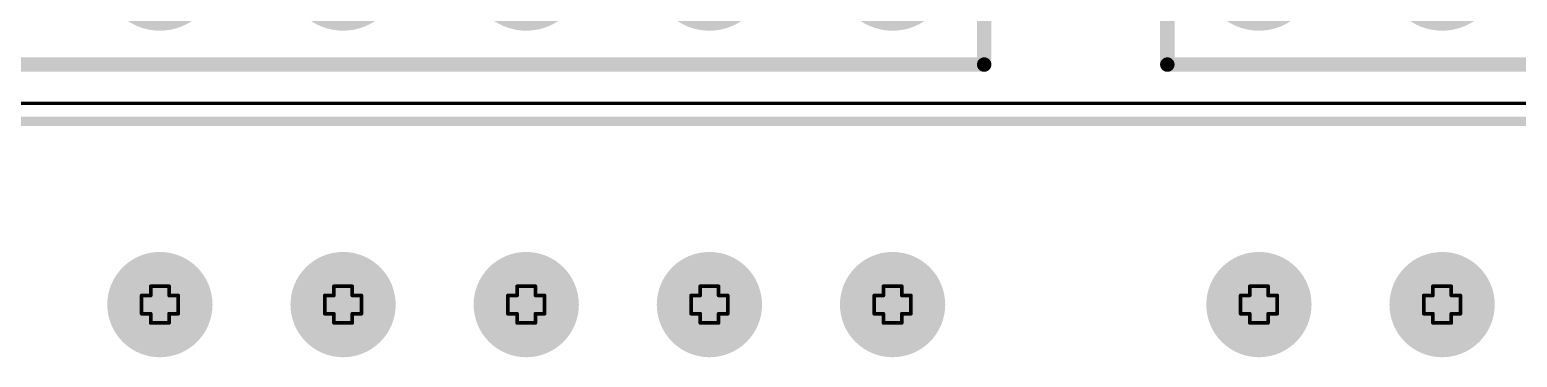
# Model space of a CAD drawing. Header units: millimetres. Extents: x 3.26 to 13.14, y 5.38 to 10.83.
# Drawn here: x 5.639 to 6.451, y 8.79 to 8.969 of the extents above; entities that cross this region are included whole.
import ezdxf

# ---------------------------------------------------------------- set-up
doc = ezdxf.new("R2010")
doc.units = ezdxf.units.MM
doc.header["$MEASUREMENT"] = 0
for name, color, linetype in [('BottomLayer', 5, 'Continuous'), ('BottomSolder', 6, 'Continuous'), ('DrillDrawing', 1, 'Continuous'), ('Mechanical16', 56, 'Continuous'), ('Mechanical4', 56, 'Continuous'), ('MultiLayer', 9, 'Continuous'), ('PadHoleLayer', 156, 'Continuous'), ('TopLayer', 1, 'Continuous'), ('TopOverlay', 2, 'Continuous'), ('TopSolder', 216, 'Continuous')]:
    doc.layers.add(name, color=color, linetype=linetype)

# ---------------------------------------------------------------- blocks, each defined once
blk = doc.blocks.new('HDR1X8_27')
at = {"layer": 'BottomLayer', "const_width": 0.02953}
for points in [[(0.08524, 0, 1), (0.11476, 0, 1)], [(0.18524, 0, 1), (0.21476, 0, 1)], [(0.28524, 0, 1), (0.31476, 0, 1)], [(0.38524, 0, 1), (0.41476, 0, 1)], [(0.48524, 0, 1), (0.51476, 0, 1)], [(0.58524, 0, 1), (0.61476, 0, 1)], [(0.68524, 0, 1), (0.71476, 0, 1)]]:
    blk.add_lwpolyline(points, format="xyb", close=True, dxfattribs=at)
at = {"layer": 'BottomLayer'}
blk.add_solid([(-0.02953, -0.02953), (0.02953, -0.02953), (-0.02953, 0.02953), (0.02953, 0.02953)], dxfattribs=at)
at = {"layer": 'BottomSolder', "const_width": 0.03153}
for points in [[(0.08424, 0, 1), (0.11576, 0, 1)], [(0.18424, 0, 1), (0.21576, 0, 1)], [(0.28424, 0, 1), (0.31576, 0, 1)], [(0.38424, 0, 1), (0.41576, 0, 1)], [(0.48424, 0, 1), (0.51576, 0, 1)], [(0.58424, 0, 1), (0.61576, 0, 1)], [(0.68424, 0, 1), (0.71576, 0, 1)]]:
    blk.add_lwpolyline(points, format="xyb", close=True, dxfattribs=at)
at = {"layer": 'BottomSolder'}
blk.add_solid([(-0.03153, -0.03153), (0.03153, -0.03153), (-0.03153, 0.03153), (0.03153, 0.03153)], dxfattribs=at)
at = {"layer": 'MultiLayer', "const_width": 0.02953}
for points in [[(0.08524, 0, 1), (0.11476, 0, 1)], [(0.18524, 0, 1), (0.21476, 0, 1)], [(0.28524, 0, 1), (0.31476, 0, 1)], [(0.38524, 0, 1), (0.41476, 0, 1)], [(0.48524, 0, 1), (0.51476, 0, 1)], [(0.58524, 0, 1), (0.61476, 0, 1)], [(0.68524, 0, 1), (0.71476, 0, 1)]]:
    blk.add_lwpolyline(points, format="xyb", close=True, dxfattribs=at)
at = {"layer": 'MultiLayer'}
blk.add_solid([(-0.02953, -0.02953), (0.02953, -0.02953), (-0.02953, 0.02953), (0.02953, 0.02953)], dxfattribs=at)
at = {"layer": 'PadHoleLayer', "const_width": 0.01772}
for points in [[(-0.00886, 0, 1), (0.00886, 0, 1)], [(0.09114, 0, 1), (0.10886, 0, 1)], [(0.19114, 0, 1), (0.20886, 0, 1)], [(0.29114, 0, 1), (0.30886, 0, 1)], [(0.39114, 0, 1), (0.40886, 0, 1)], [(0.49114, 0, 1), (0.50886, 0, 1)], [(0.59114, 0, 1), (0.60886, 0, 1)], [(0.69114, 0, 1), (0.70886, 0, 1)]]:
    blk.add_lwpolyline(points, format="xyb", close=True, dxfattribs=at)
at = {"layer": 'TopLayer', "const_width": 0.02953}
for points in [[(0.08524, 0, 1), (0.11476, 0, 1)], [(0.18524, 0, 1), (0.21476, 0, 1)], [(0.28524, 0, 1), (0.31476, 0, 1)], [(0.38524, 0, 1), (0.41476, 0, 1)], [(0.48524, 0, 1), (0.51476, 0, 1)], [(0.58524, 0, 1), (0.61476, 0, 1)], [(0.68524, 0, 1), (0.71476, 0, 1)]]:
    blk.add_lwpolyline(points, format="xyb", close=True, dxfattribs=at)
at = {"layer": 'TopLayer'}
blk.add_solid([(-0.02953, -0.02953), (0.02953, -0.02953), (-0.02953, 0.02953), (0.02953, 0.02953)], dxfattribs=at)
at = {"layer": 'TopOverlay', "const_width": 0.00787}
for points in [[(0.75, 0.05), (-0.05, 0.05)], [(-0.05, 0.05), (-0.05, -0.05)], [(0.75, 0.05), (0.75, -0.05)], [(0.75, -0.05), (-0.05, -0.05)]]:
    blk.add_lwpolyline(points, dxfattribs=at)
at = {"layer": 'TopOverlay', "const_width": 0.00394}
for points in [[(-0.05197, 0.05, 1), (-0.04803, 0.05, 1)], [(-0.05197, 0.05, 1), (-0.04803, 0.05, 1)], [(0.74803, 0.05, 1), (0.75197, 0.05, 1)], [(0.74803, 0.05, 1), (0.75197, 0.05, 1)], [(-0.05197, -0.05, 1), (-0.04803, -0.05, 1)], [(-0.05197, -0.05, 1), (-0.04803, -0.05, 1)], [(0.74803, -0.05, 1), (0.75197, -0.05, 1)], [(0.74803, -0.05, 1), (0.75197, -0.05, 1)]]:
    blk.add_lwpolyline(points, format="xyb", close=True, dxfattribs=at)
at = {"layer": 'TopSolder', "const_width": 0.03153}
for points in [[(0.08424, 0, 1), (0.11576, 0, 1)], [(0.18424, 0, 1), (0.21576, 0, 1)], [(0.28424, 0, 1), (0.31576, 0, 1)], [(0.38424, 0, 1), (0.41576, 0, 1)], [(0.48424, 0, 1), (0.51576, 0, 1)], [(0.58424, 0, 1), (0.61576, 0, 1)], [(0.68424, 0, 1), (0.71576, 0, 1)]]:
    blk.add_lwpolyline(points, format="xyb", close=True, dxfattribs=at)
at = {"layer": 'TopSolder'}
blk.add_solid([(-0.03153, -0.03153), (0.03153, -0.03153), (-0.03153, 0.03153), (0.03153, 0.03153)], dxfattribs=at)
blk = doc.blocks.new('HDR1X8_29')
at = {"layer": 'BottomLayer', "const_width": 0.02953}
for points in [[(0.08524, 0, 1), (0.11476, 0, 1)], [(0.18524, 0, 1), (0.21476, 0, 1)], [(0.28524, 0, 1), (0.31476, 0, 1)], [(0.38524, 0, 1), (0.41476, 0, 1)], [(0.48524, 0, 1), (0.51476, 0, 1)], [(0.58524, 0, 1), (0.61476, 0, 1)], [(0.68524, 0, 1), (0.71476, 0, 1)]]:
    blk.add_lwpolyline(points, format="xyb", close=True, dxfattribs=at)
at = {"layer": 'BottomLayer'}
blk.add_solid([(-0.02953, -0.02953), (0.02953, -0.02953), (-0.02953, 0.02953), (0.02953, 0.02953)], dxfattribs=at)
at = {"layer": 'BottomSolder', "const_width": 0.03153}
for points in [[(0.08424, 0, 1), (0.11576, 0, 1)], [(0.18424, 0, 1), (0.21576, 0, 1)], [(0.28424, 0, 1), (0.31576, 0, 1)], [(0.38424, 0, 1), (0.41576, 0, 1)], [(0.48424, 0, 1), (0.51576, 0, 1)], [(0.58424, 0, 1), (0.61576, 0, 1)], [(0.68424, 0, 1), (0.71576, 0, 1)]]:
    blk.add_lwpolyline(points, format="xyb", close=True, dxfattribs=at)
at = {"layer": 'BottomSolder'}
blk.add_solid([(-0.03153, -0.03153), (0.03153, -0.03153), (-0.03153, 0.03153), (0.03153, 0.03153)], dxfattribs=at)
at = {"layer": 'MultiLayer', "const_width": 0.02953}
for points in [[(0.08524, 0, 1), (0.11476, 0, 1)], [(0.18524, 0, 1), (0.21476, 0, 1)], [(0.28524, 0, 1), (0.31476, 0, 1)], [(0.38524, 0, 1), (0.41476, 0, 1)], [(0.48524, 0, 1), (0.51476, 0, 1)], [(0.58524, 0, 1), (0.61476, 0, 1)], [(0.68524, 0, 1), (0.71476, 0, 1)]]:
    blk.add_lwpolyline(points, format="xyb", close=True, dxfattribs=at)
at = {"layer": 'MultiLayer'}
blk.add_solid([(-0.02953, -0.02953), (0.02953, -0.02953), (-0.02953, 0.02953), (0.02953, 0.02953)], dxfattribs=at)
at = {"layer": 'PadHoleLayer', "const_width": 0.01772}
for points in [[(-0.00886, 0, 1), (0.00886, 0, 1)], [(0.09114, 0, 1), (0.10886, 0, 1)], [(0.19114, 0, 1), (0.20886, 0, 1)], [(0.29114, 0, 1), (0.30886, 0, 1)], [(0.39114, 0, 1), (0.40886, 0, 1)], [(0.49114, 0, 1), (0.50886, 0, 1)], [(0.59114, 0, 1), (0.60886, 0, 1)], [(0.69114, 0, 1), (0.70886, 0, 1)]]:
    blk.add_lwpolyline(points, format="xyb", close=True, dxfattribs=at)
at = {"layer": 'TopLayer', "const_width": 0.02953}
for points in [[(0.08524, 0, 1), (0.11476, 0, 1)], [(0.18524, 0, 1), (0.21476, 0, 1)], [(0.28524, 0, 1), (0.31476, 0, 1)], [(0.38524, 0, 1), (0.41476, 0, 1)], [(0.48524, 0, 1), (0.51476, 0, 1)], [(0.58524, 0, 1), (0.61476, 0, 1)], [(0.68524, 0, 1), (0.71476, 0, 1)]]:
    blk.add_lwpolyline(points, format="xyb", close=True, dxfattribs=at)
at = {"layer": 'TopLayer'}
blk.add_solid([(-0.02953, -0.02953), (0.02953, -0.02953), (-0.02953, 0.02953), (0.02953, 0.02953)], dxfattribs=at)
at = {"layer": 'TopOverlay', "const_width": 0.00787}
for points in [[(-0.05, 0.05), (0.75, 0.05)], [(-0.05, -0.05), (-0.05, 0.05)], [(0.75, -0.05), (0.75, 0.05)], [(-0.05, -0.05), (0.75, -0.05)]]:
    blk.add_lwpolyline(points, dxfattribs=at)
at = {"layer": 'TopOverlay', "const_width": 0.00394}
for points in [[(-0.05197, 0.05, 1), (-0.04803, 0.05, 1)], [(-0.05197, 0.05, 1), (-0.04803, 0.05, 1)], [(0.74803, 0.05, 1), (0.75197, 0.05, 1)], [(0.74803, 0.05, 1), (0.75197, 0.05, 1)], [(-0.05197, -0.05, 1), (-0.04803, -0.05, 1)], [(-0.05197, -0.05, 1), (-0.04803, -0.05, 1)], [(0.74803, -0.05, 1), (0.75197, -0.05, 1)], [(0.74803, -0.05, 1), (0.75197, -0.05, 1)]]:
    blk.add_lwpolyline(points, format="xyb", close=True, dxfattribs=at)
at = {"layer": 'TopSolder', "const_width": 0.03153}
for points in [[(0.08424, 0, 1), (0.11576, 0, 1)], [(0.18424, 0, 1), (0.21576, 0, 1)], [(0.28424, 0, 1), (0.31576, 0, 1)], [(0.38424, 0, 1), (0.41576, 0, 1)], [(0.48424, 0, 1), (0.51576, 0, 1)], [(0.58424, 0, 1), (0.61576, 0, 1)], [(0.68424, 0, 1), (0.71576, 0, 1)]]:
    blk.add_lwpolyline(points, format="xyb", close=True, dxfattribs=at)
at = {"layer": 'TopSolder'}
blk.add_solid([(-0.03153, -0.03153), (0.03153, -0.03153), (-0.03153, 0.03153), (0.03153, 0.03153)], dxfattribs=at)
blk = doc.blocks.new('_ARDUINO_MEGA2560_REV3___RETAIL_ARDUINO_MEGA2560_REV3___RETAIL_P________65')
at = {"layer": 'BottomLayer', "const_width": 0.02673}
for points in [[(0.93663, -0.1, 1), (0.96337, -0.1, 1)], [(0.93663, -0.2, 1), (0.96337, -0.2, 1)], [(0.93663, -0.3, 1), (0.96337, -0.3, 1)], [(0.93663, -0.4, 1), (0.96337, -0.4, 1)], [(0.93663, -0.5, 1), (0.96337, -0.5, 1)], [(0.93663, -0.7, 1), (0.96337, -0.7, 1)], [(0.93663, -0.8, 1), (0.96337, -0.8, 1)]]:
    blk.add_lwpolyline(points, format="xyb", close=True, dxfattribs=at)
at = {"layer": 'BottomSolder', "const_width": 0.02873}
for points in [[(0.93563, -0.1, 1), (0.96437, -0.1, 1)], [(0.93563, -0.2, 1), (0.96437, -0.2, 1)], [(0.93563, -0.3, 1), (0.96437, -0.3, 1)], [(0.93563, -0.4, 1), (0.96437, -0.4, 1)], [(0.93563, -0.5, 1), (0.96437, -0.5, 1)], [(0.93563, -0.7, 1), (0.96437, -0.7, 1)], [(0.93563, -0.8, 1), (0.96437, -0.8, 1)]]:
    blk.add_lwpolyline(points, format="xyb", close=True, dxfattribs=at)
at = {"layer": 'Mechanical16', "const_width": 0.00197}
blk.add_lwpolyline([(1.05984, 2.00984), (1.05984, -2.00984)], dxfattribs=at)
at = {"layer": 'Mechanical4', "const_width": 0.005}
blk.add_lwpolyline([(1.05, 2), (1.05, -2)], dxfattribs=at)
blk.add_lwpolyline([(1.05, 2), (1.05, -2)], dxfattribs=at)
at = {"layer": 'MultiLayer', "const_width": 0.02673}
for points in [[(0.93663, -0.1, 1), (0.96337, -0.1, 1)], [(0.93663, -0.2, 1), (0.96337, -0.2, 1)], [(0.93663, -0.3, 1), (0.96337, -0.3, 1)], [(0.93663, -0.4, 1), (0.96337, -0.4, 1)], [(0.93663, -0.5, 1), (0.96337, -0.5, 1)], [(0.93663, -0.7, 1), (0.96337, -0.7, 1)], [(0.93663, -0.8, 1), (0.96337, -0.8, 1)]]:
    blk.add_lwpolyline(points, format="xyb", close=True, dxfattribs=at)
at = {"layer": 'PadHoleLayer', "const_width": 0.01673}
for points in [[(0.94163, -0.1, 1), (0.95837, -0.1, 1)], [(0.94163, -0.2, 1), (0.95837, -0.2, 1)], [(0.94163, -0.3, 1), (0.95837, -0.3, 1)], [(0.94163, -0.4, 1), (0.95837, -0.4, 1)], [(0.94163, -0.5, 1), (0.95837, -0.5, 1)], [(0.94163, -0.7, 1), (0.95837, -0.7, 1)], [(0.94163, -0.8, 1), (0.95837, -0.8, 1)]]:
    blk.add_lwpolyline(points, format="xyb", close=True, dxfattribs=at)
at = {"layer": 'TopLayer', "const_width": 0.02673}
for points in [[(0.93663, -0.1, 1), (0.96337, -0.1, 1)], [(0.93663, -0.2, 1), (0.96337, -0.2, 1)], [(0.93663, -0.3, 1), (0.96337, -0.3, 1)], [(0.93663, -0.4, 1), (0.96337, -0.4, 1)], [(0.93663, -0.5, 1), (0.96337, -0.5, 1)], [(0.93663, -0.7, 1), (0.96337, -0.7, 1)], [(0.93663, -0.8, 1), (0.96337, -0.8, 1)]]:
    blk.add_lwpolyline(points, format="xyb", close=True, dxfattribs=at)
at = {"layer": 'TopOverlay', "const_width": 0.005}
blk.add_lwpolyline([(1.05, 2), (1.05, -2)], dxfattribs=at)
at = {"layer": 'TopSolder', "const_width": 0.02873}
for points in [[(0.93563, -0.1, 1), (0.96437, -0.1, 1)], [(0.93563, -0.2, 1), (0.96437, -0.2, 1)], [(0.93563, -0.3, 1), (0.96437, -0.3, 1)], [(0.93563, -0.4, 1), (0.96437, -0.4, 1)], [(0.93563, -0.5, 1), (0.96437, -0.5, 1)], [(0.93563, -0.7, 1), (0.96437, -0.7, 1)], [(0.93563, -0.8, 1), (0.96437, -0.8, 1)]]:
    blk.add_lwpolyline(points, format="xyb", close=True, dxfattribs=at)

msp = doc.modelspace()

# ---------------------------------------------------------------- linework, layer by layer
at = {"layer": 'DrillDrawing', "const_width": 0.002}
for points in [[(5.705, 8.824), (5.705, 8.829)], [(5.705, 8.829), (5.715, 8.829)], [(5.715, 8.824), (5.715, 8.829)], [(5.805, 8.824), (5.805, 8.829)], [(5.805, 8.829), (5.815, 8.829)], [(5.815, 8.824), (5.815, 8.829)], [(5.905, 8.824), (5.905, 8.829)], [(5.905, 8.829), (5.915, 8.829)], [(5.915, 8.824), (5.915, 8.829)], [(6.005, 8.824), (6.005, 8.829)], [(6.005, 8.829), (6.015, 8.829)], [(6.015, 8.824), (6.015, 8.829)], [(6.105, 8.824), (6.105, 8.829)], [(6.105, 8.829), (6.115, 8.829)], [(6.115, 8.824), (6.115, 8.829)], [(6.305, 8.824), (6.305, 8.829)], [(6.305, 8.829), (6.315, 8.829)], [(6.315, 8.824), (6.315, 8.829)], [(6.405, 8.824), (6.405, 8.829)], [(6.405, 8.829), (6.415, 8.829)], [(6.415, 8.824), (6.415, 8.829)], [(5.7, 8.814), (5.7, 8.824)], [(5.7, 8.824), (5.705, 8.824)], [(5.715, 8.824), (5.72, 8.824)], [(5.72, 8.814), (5.72, 8.824)], [(5.8, 8.814), (5.8, 8.824)], [(5.8, 8.824), (5.805, 8.824)], [(5.815, 8.824), (5.82, 8.824)], [(5.82, 8.814), (5.82, 8.824)], [(5.9, 8.814), (5.9, 8.824)], [(5.9, 8.824), (5.905, 8.824)], [(5.915, 8.824), (5.92, 8.824)], [(5.92, 8.814), (5.92, 8.824)], [(6, 8.814), (6, 8.824)], [(6, 8.824), (6.005, 8.824)], [(6.015, 8.824), (6.02, 8.824)], [(6.02, 8.814), (6.02, 8.824)], [(6.1, 8.814), (6.1, 8.824)], [(6.1, 8.824), (6.105, 8.824)], [(6.115, 8.824), (6.12, 8.824)], [(6.12, 8.814), (6.12, 8.824)], [(6.3, 8.814), (6.3, 8.824)], [(6.3, 8.824), (6.305, 8.824)], [(6.315, 8.824), (6.32, 8.824)], [(6.32, 8.814), (6.32, 8.824)], [(6.4, 8.814), (6.4, 8.824)], [(6.4, 8.824), (6.405, 8.824)], [(6.415, 8.824), (6.42, 8.824)], [(6.42, 8.814), (6.42, 8.824)], [(5.7, 8.814), (5.705, 8.814)], [(5.705, 8.809), (5.705, 8.814)], [(5.715, 8.814), (5.72, 8.814)], [(5.715, 8.809), (5.715, 8.814)], [(5.8, 8.814), (5.805, 8.814)], [(5.805, 8.809), (5.805, 8.814)], [(5.815, 8.814), (5.82, 8.814)], [(5.815, 8.809), (5.815, 8.814)], [(5.9, 8.814), (5.905, 8.814)], [(5.905, 8.809), (5.905, 8.814)], [(5.915, 8.814), (5.92, 8.814)], [(5.915, 8.809), (5.915, 8.814)], [(6, 8.814), (6.005, 8.814)], [(6.005, 8.809), (6.005, 8.814)], [(6.015, 8.814), (6.02, 8.814)], [(6.015, 8.809), (6.015, 8.814)], [(6.1, 8.814), (6.105, 8.814)], [(6.105, 8.809), (6.105, 8.814)], [(6.115, 8.814), (6.12, 8.814)], [(6.115, 8.809), (6.115, 8.814)], [(6.3, 8.814), (6.305, 8.814)], [(6.305, 8.809), (6.305, 8.814)], [(6.315, 8.814), (6.32, 8.814)], [(6.315, 8.809), (6.315, 8.814)], [(6.4, 8.814), (6.405, 8.814)], [(6.405, 8.809), (6.405, 8.814)], [(6.415, 8.814), (6.42, 8.814)], [(6.415, 8.809), (6.415, 8.814)], [(5.705, 8.809), (5.715, 8.809)], [(5.805, 8.809), (5.815, 8.809)], [(5.905, 8.809), (5.915, 8.809)], [(6.005, 8.809), (6.015, 8.809)], [(6.105, 8.809), (6.115, 8.809)], [(6.305, 8.809), (6.315, 8.809)], [(6.405, 8.809), (6.415, 8.809)]]:
    msp.add_lwpolyline(points, dxfattribs=at)
at = {"layer": 'DrillDrawing', "const_width": 0.001}
for points in [[(5.7045, 8.829, 1), (5.7055, 8.829, 1)], [(5.7045, 8.829, 1), (5.7055, 8.829, 1)], [(5.7145, 8.829, 1), (5.7155, 8.829, 1)], [(5.7145, 8.829, 1), (5.7155, 8.829, 1)], [(5.8045, 8.829, 1), (5.8055, 8.829, 1)], [(5.8045, 8.829, 1), (5.8055, 8.829, 1)], [(5.8145, 8.829, 1), (5.8155, 8.829, 1)], [(5.8145, 8.829, 1), (5.8155, 8.829, 1)], [(5.9045, 8.829, 1), (5.9055, 8.829, 1)], [(5.9045, 8.829, 1), (5.9055, 8.829, 1)], [(5.9145, 8.829, 1), (5.9155, 8.829, 1)], [(5.9145, 8.829, 1), (5.9155, 8.829, 1)], [(6.0045, 8.829, 1), (6.0055, 8.829, 1)], [(6.0045, 8.829, 1), (6.0055, 8.829, 1)], [(6.0145, 8.829, 1), (6.0155, 8.829, 1)], [(6.0145, 8.829, 1), (6.0155, 8.829, 1)], [(6.1045, 8.829, 1), (6.1055, 8.829, 1)], [(6.1045, 8.829, 1), (6.1055, 8.829, 1)], [(6.1145, 8.829, 1), (6.1155, 8.829, 1)], [(6.1145, 8.829, 1), (6.1155, 8.829, 1)], [(6.3045, 8.829, 1), (6.3055, 8.829, 1)], [(6.3045, 8.829, 1), (6.3055, 8.829, 1)], [(6.3145, 8.829, 1), (6.3155, 8.829, 1)], [(6.3145, 8.829, 1), (6.3155, 8.829, 1)], [(6.4045, 8.829, 1), (6.4055, 8.829, 1)], [(6.4045, 8.829, 1), (6.4055, 8.829, 1)], [(6.4145, 8.829, 1), (6.4155, 8.829, 1)], [(6.4145, 8.829, 1), (6.4155, 8.829, 1)], [(5.6995, 8.824, 1), (5.7005, 8.824, 1)], [(5.6995, 8.824, 1), (5.7005, 8.824, 1)], [(5.7045, 8.824, 1), (5.7055, 8.824, 1)], [(5.7045, 8.824, 1), (5.7055, 8.824, 1)], [(5.7145, 8.824, 1), (5.7155, 8.824, 1)], [(5.7145, 8.824, 1), (5.7155, 8.824, 1)], [(5.7195, 8.824, 1), (5.7205, 8.824, 1)], [(5.7195, 8.824, 1), (5.7205, 8.824, 1)], [(5.7995, 8.824, 1), (5.8005, 8.824, 1)], [(5.7995, 8.824, 1), (5.8005, 8.824, 1)], [(5.8045, 8.824, 1), (5.8055, 8.824, 1)], [(5.8045, 8.824, 1), (5.8055, 8.824, 1)], [(5.8145, 8.824, 1), (5.8155, 8.824, 1)], [(5.8145, 8.824, 1), (5.8155, 8.824, 1)], [(5.8195, 8.824, 1), (5.8205, 8.824, 1)], [(5.8195, 8.824, 1), (5.8205, 8.824, 1)], [(5.8995, 8.824, 1), (5.9005, 8.824, 1)], [(5.8995, 8.824, 1), (5.9005, 8.824, 1)], [(5.9045, 8.824, 1), (5.9055, 8.824, 1)], [(5.9045, 8.824, 1), (5.9055, 8.824, 1)], [(5.9145, 8.824, 1), (5.9155, 8.824, 1)], [(5.9145, 8.824, 1), (5.9155, 8.824, 1)], [(5.9195, 8.824, 1), (5.9205, 8.824, 1)], [(5.9195, 8.824, 1), (5.9205, 8.824, 1)], [(5.9995, 8.824, 1), (6.0005, 8.824, 1)], [(5.9995, 8.824, 1), (6.0005, 8.824, 1)], [(6.0045, 8.824, 1), (6.0055, 8.824, 1)], [(6.0045, 8.824, 1), (6.0055, 8.824, 1)], [(6.0145, 8.824, 1), (6.0155, 8.824, 1)], [(6.0145, 8.824, 1), (6.0155, 8.824, 1)], [(6.0195, 8.824, 1), (6.0205, 8.824, 1)], [(6.0195, 8.824, 1), (6.0205, 8.824, 1)], [(6.0995, 8.824, 1), (6.1005, 8.824, 1)], [(6.0995, 8.824, 1), (6.1005, 8.824, 1)], [(6.1045, 8.824, 1), (6.1055, 8.824, 1)], [(6.1045, 8.824, 1), (6.1055, 8.824, 1)], [(6.1145, 8.824, 1), (6.1155, 8.824, 1)], [(6.1145, 8.824, 1), (6.1155, 8.824, 1)], [(6.1195, 8.824, 1), (6.1205, 8.824, 1)], [(6.1195, 8.824, 1), (6.1205, 8.824, 1)], [(6.2995, 8.824, 1), (6.3005, 8.824, 1)], [(6.2995, 8.824, 1), (6.3005, 8.824, 1)], [(6.3045, 8.824, 1), (6.3055, 8.824, 1)], [(6.3045, 8.824, 1), (6.3055, 8.824, 1)], [(6.3145, 8.824, 1), (6.3155, 8.824, 1)], [(6.3145, 8.824, 1), (6.3155, 8.824, 1)], [(6.3195, 8.824, 1), (6.3205, 8.824, 1)], [(6.3195, 8.824, 1), (6.3205, 8.824, 1)], [(6.3995, 8.824, 1), (6.4005, 8.824, 1)], [(6.3995, 8.824, 1), (6.4005, 8.824, 1)], [(6.4045, 8.824, 1), (6.4055, 8.824, 1)], [(6.4045, 8.824, 1), (6.4055, 8.824, 1)], [(6.4145, 8.824, 1), (6.4155, 8.824, 1)], [(6.4145, 8.824, 1), (6.4155, 8.824, 1)], [(6.4195, 8.824, 1), (6.4205, 8.824, 1)], [(6.4195, 8.824, 1), (6.4205, 8.824, 1)], [(5.6995, 8.814, 1), (5.7005, 8.814, 1)], [(5.6995, 8.814, 1), (5.7005, 8.814, 1)], [(5.7045, 8.814, 1), (5.7055, 8.814, 1)], [(5.7045, 8.814, 1), (5.7055, 8.814, 1)], [(5.7145, 8.814, 1), (5.7155, 8.814, 1)], [(5.7145, 8.814, 1), (5.7155, 8.814, 1)], [(5.7195, 8.814, 1), (5.7205, 8.814, 1)], [(5.7195, 8.814, 1), (5.7205, 8.814, 1)], [(5.7995, 8.814, 1), (5.8005, 8.814, 1)], [(5.7995, 8.814, 1), (5.8005, 8.814, 1)], [(5.8045, 8.814, 1), (5.8055, 8.814, 1)], [(5.8045, 8.814, 1), (5.8055, 8.814, 1)], [(5.8145, 8.814, 1), (5.8155, 8.814, 1)], [(5.8145, 8.814, 1), (5.8155, 8.814, 1)], [(5.8195, 8.814, 1), (5.8205, 8.814, 1)], [(5.8195, 8.814, 1), (5.8205, 8.814, 1)], [(5.8995, 8.814, 1), (5.9005, 8.814, 1)], [(5.8995, 8.814, 1), (5.9005, 8.814, 1)], [(5.9045, 8.814, 1), (5.9055, 8.814, 1)], [(5.9045, 8.814, 1), (5.9055, 8.814, 1)], [(5.9145, 8.814, 1), (5.9155, 8.814, 1)], [(5.9145, 8.814, 1), (5.9155, 8.814, 1)], [(5.9195, 8.814, 1), (5.9205, 8.814, 1)], [(5.9195, 8.814, 1), (5.9205, 8.814, 1)], [(5.9995, 8.814, 1), (6.0005, 8.814, 1)], [(5.9995, 8.814, 1), (6.0005, 8.814, 1)], [(6.0045, 8.814, 1), (6.0055, 8.814, 1)], [(6.0045, 8.814, 1), (6.0055, 8.814, 1)], [(6.0145, 8.814, 1), (6.0155, 8.814, 1)], [(6.0145, 8.814, 1), (6.0155, 8.814, 1)], [(6.0195, 8.814, 1), (6.0205, 8.814, 1)], [(6.0195, 8.814, 1), (6.0205, 8.814, 1)], [(6.0995, 8.814, 1), (6.1005, 8.814, 1)], [(6.0995, 8.814, 1), (6.1005, 8.814, 1)], [(6.1045, 8.814, 1), (6.1055, 8.814, 1)], [(6.1045, 8.814, 1), (6.1055, 8.814, 1)], [(6.1145, 8.814, 1), (6.1155, 8.814, 1)], [(6.1145, 8.814, 1), (6.1155, 8.814, 1)], [(6.1195, 8.814, 1), (6.1205, 8.814, 1)], [(6.1195, 8.814, 1), (6.1205, 8.814, 1)], [(6.2995, 8.814, 1), (6.3005, 8.814, 1)], [(6.2995, 8.814, 1), (6.3005, 8.814, 1)], [(6.3045, 8.814, 1), (6.3055, 8.814, 1)], [(6.3045, 8.814, 1), (6.3055, 8.814, 1)], [(6.3145, 8.814, 1), (6.3155, 8.814, 1)], [(6.3145, 8.814, 1), (6.3155, 8.814, 1)], [(6.3195, 8.814, 1), (6.3205, 8.814, 1)], [(6.3195, 8.814, 1), (6.3205, 8.814, 1)], [(6.3995, 8.814, 1), (6.4005, 8.814, 1)], [(6.3995, 8.814, 1), (6.4005, 8.814, 1)], [(6.4045, 8.814, 1), (6.4055, 8.814, 1)], [(6.4045, 8.814, 1), (6.4055, 8.814, 1)], [(6.4145, 8.814, 1), (6.4155, 8.814, 1)], [(6.4145, 8.814, 1), (6.4155, 8.814, 1)], [(6.4195, 8.814, 1), (6.4205, 8.814, 1)], [(6.4195, 8.814, 1), (6.4205, 8.814, 1)], [(5.7045, 8.809, 1), (5.7055, 8.809, 1)], [(5.7045, 8.809, 1), (5.7055, 8.809, 1)], [(5.7145, 8.809, 1), (5.7155, 8.809, 1)], [(5.7145, 8.809, 1), (5.7155, 8.809, 1)], [(5.8045, 8.809, 1), (5.8055, 8.809, 1)], [(5.8045, 8.809, 1), (5.8055, 8.809, 1)], [(5.8145, 8.809, 1), (5.8155, 8.809, 1)], [(5.8145, 8.809, 1), (5.8155, 8.809, 1)], [(5.9045, 8.809, 1), (5.9055, 8.809, 1)], [(5.9045, 8.809, 1), (5.9055, 8.809, 1)], [(5.9145, 8.809, 1), (5.9155, 8.809, 1)], [(5.9145, 8.809, 1), (5.9155, 8.809, 1)], [(6.0045, 8.809, 1), (6.0055, 8.809, 1)], [(6.0045, 8.809, 1), (6.0055, 8.809, 1)], [(6.0145, 8.809, 1), (6.0155, 8.809, 1)], [(6.0145, 8.809, 1), (6.0155, 8.809, 1)], [(6.1045, 8.809, 1), (6.1055, 8.809, 1)], [(6.1045, 8.809, 1), (6.1055, 8.809, 1)], [(6.1145, 8.809, 1), (6.1155, 8.809, 1)], [(6.1145, 8.809, 1), (6.1155, 8.809, 1)], [(6.3045, 8.809, 1), (6.3055, 8.809, 1)], [(6.3045, 8.809, 1), (6.3055, 8.809, 1)], [(6.3145, 8.809, 1), (6.3155, 8.809, 1)], [(6.3145, 8.809, 1), (6.3155, 8.809, 1)], [(6.4045, 8.809, 1), (6.4055, 8.809, 1)], [(6.4045, 8.809, 1), (6.4055, 8.809, 1)], [(6.4145, 8.809, 1), (6.4155, 8.809, 1)], [(6.4145, 8.809, 1), (6.4155, 8.809, 1)]]:
    msp.add_lwpolyline(points, format="xyb", close=True, dxfattribs=at)

# ---------------------------------------------------------------- block references
for name, p, rotation in [('HDR1X8_29', (5.41, 9), 360), ('HDR1X8_27', (7.01, 9), 180), ('_ARDUINO_MEGA2560_REV3___RETAIL_ARDUINO_MEGA2560_REV3___RETAIL_P________65', (5.61, 7.869), 90)]:
    msp.add_blockref(name, p, dxfattribs=dict(rotation=rotation))

doc.saveas('drawing.dxf')
